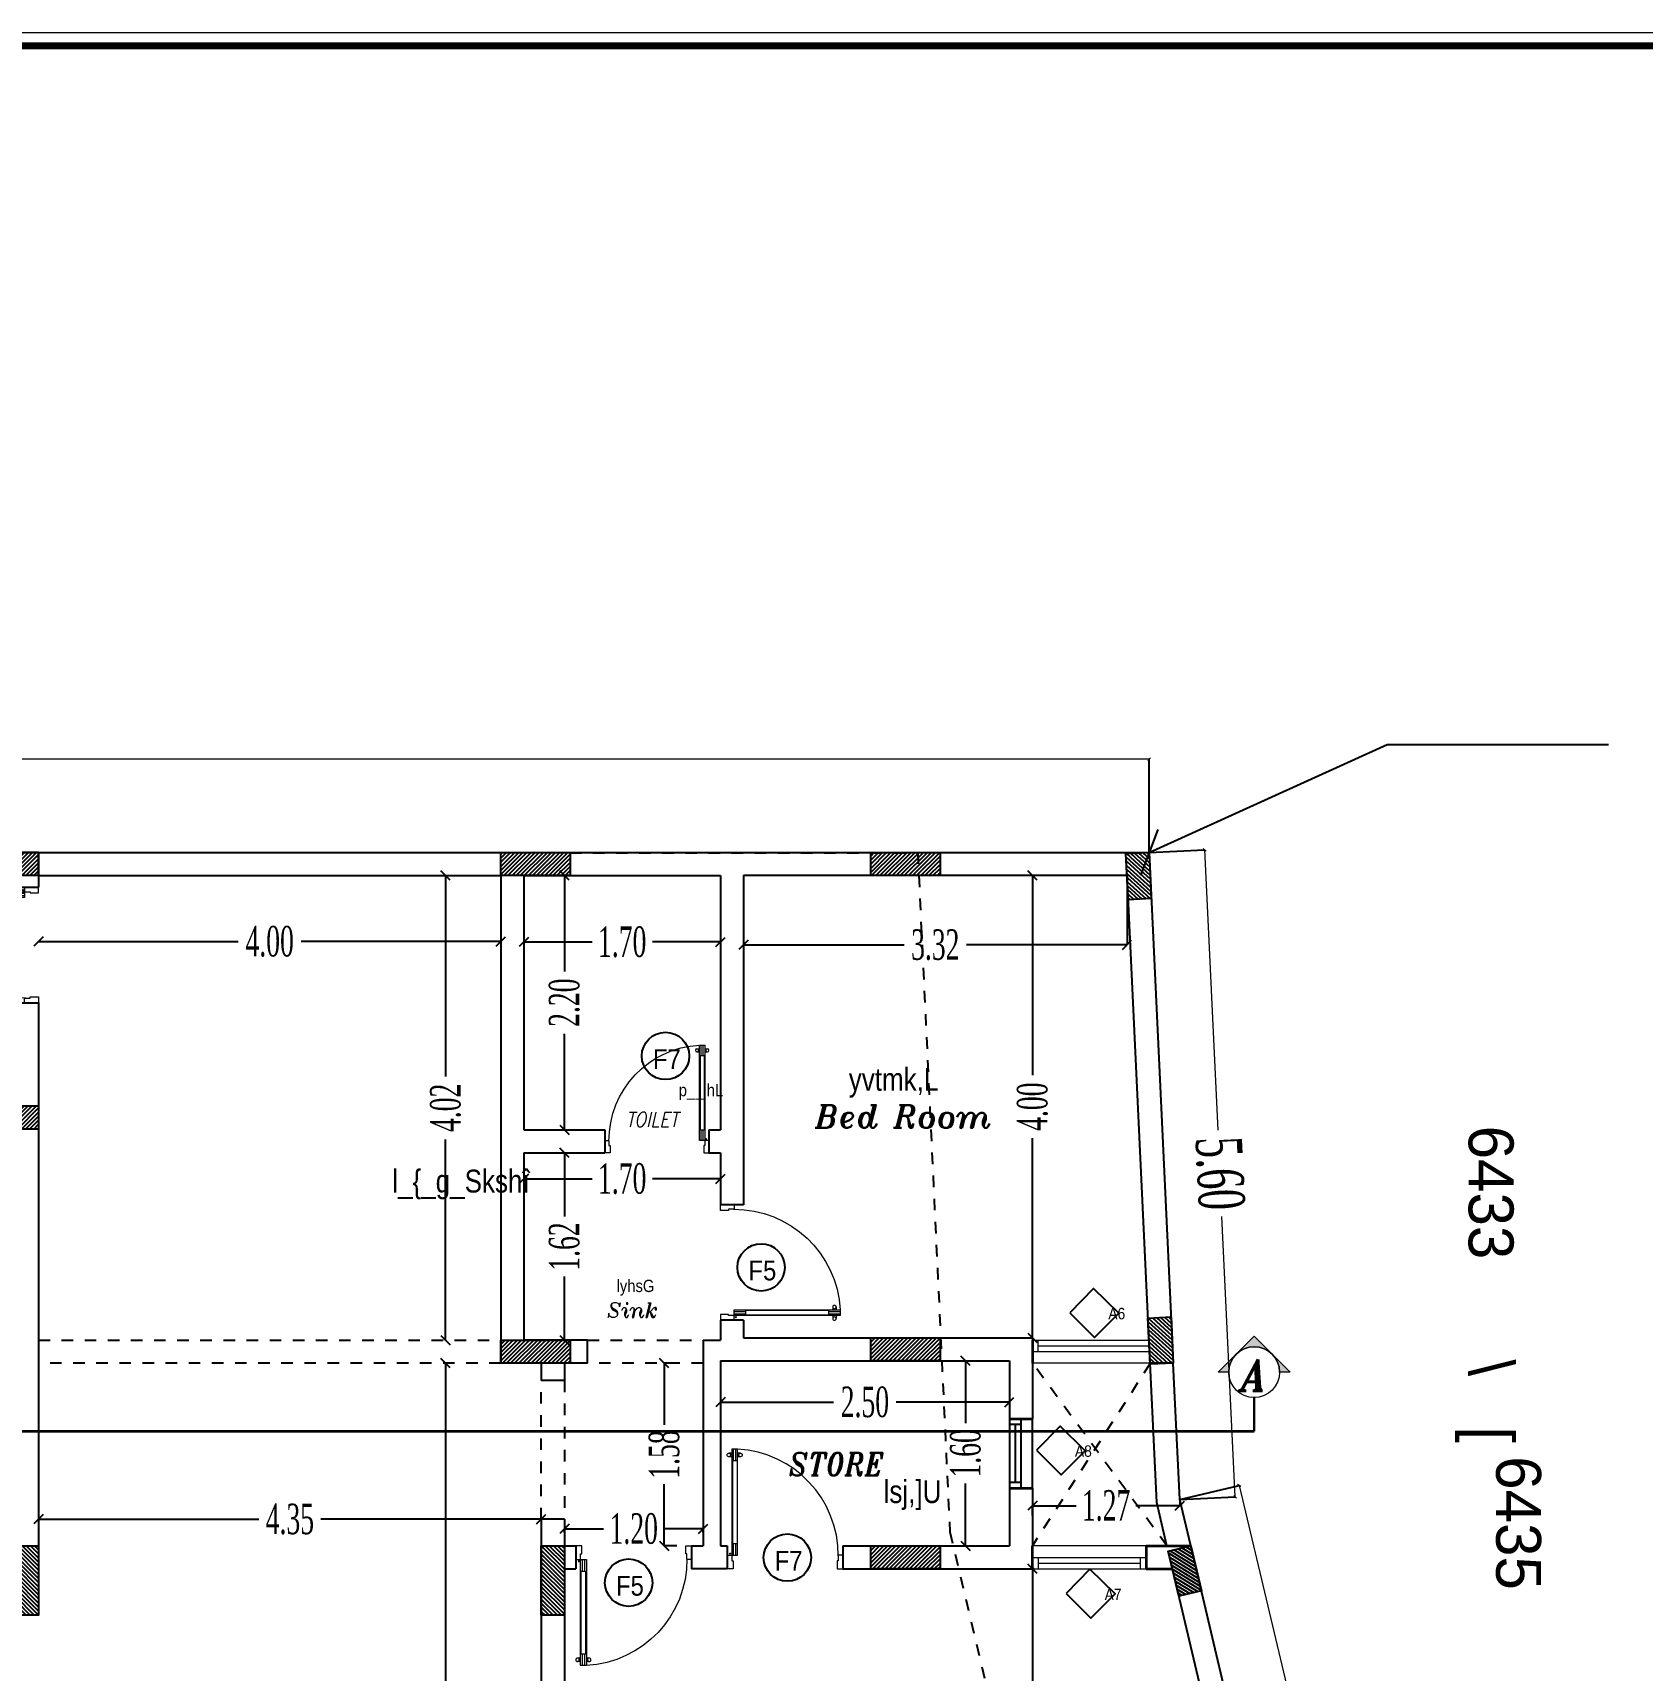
# Model space of a CAD drawing. Header units: metres. Extents: x -434 to 683, y -422 to -228.
# Drawn here: x 64.72 to 78.65, y -294.22 to -280.05 of the extents above; entities that cross this region are included whole.
import ezdxf
from ezdxf.enums import TextEntityAlignment as Align

# ---------------------------------------------------------------- set-up
doc = ezdxf.new("R2010")
doc.units = ezdxf.units.M
doc.header["$MEASUREMENT"] = 0
doc.header["$PDMODE"] = 34
for name, pattern in [('CENTERX2', [101.6, 63.5, -12.7, 12.7, -12.7]), ('DASHDOT', [1, 0.5, -0.25, 0, -0.25]), ('DD', [0.2, 0.1, -0.1])]:
    doc.linetypes.add(name, pattern=pattern)
for name, color, linetype, lineweight in [('A-DOOR-FRAM', 31, 'Continuous', 25), ('Dimn Out', 6, 'Continuous', 9), ('door', 114, 'Continuous', 13), ('frame', 12, 'Continuous', 9), ('tex', 6, 'Continuous', 9), ('walls', 7, 'Continuous', 35), ('Windows', 5, 'Continuous', 15)]:
    doc.layers.add(name, color=color, linetype=linetype, lineweight=lineweight)
for name, color, linetype in [('Boundry Wall', 14, 'Continuous'), ('Columns', 41, 'Continuous'), ('Dim-inside', 1, 'Continuous'), ('Hand Rail', 42, 'Continuous'), ('LOGO', 7, 'Continuous'), ('Section Line', 4, 'Continuous'), ('Section-Line', 4, 'CENTERX2'), ('Text Title', 3, 'Continuous'), ('TXT', 1, 'Continuous'), ('Viod', 10, 'Continuous'), ('WALL', 7, 'Continuous'), ('window', 5, 'Continuous')]:
    doc.layers.add(name, color=color, linetype=linetype)
doc.styles.add('ITALICT', font='ITALICT.shx', dxfattribs={"height": 0.3})
doc.styles.add('MP', font='xarb.shx', dxfattribs={"height": 200})
doc.styles.add('MUTLAQ - TEXT', font='ashraf.shx', dxfattribs={"height": 0.2})
doc.styles.add('NAMES', font='xarb.shx', dxfattribs={"width": 0.9, "height": 0.2})
doc.styles.add('Q', font='italict.shx', dxfattribs={"height": 0.18})
doc.styles.add('UTMAN', font='romantic.ttf', dxfattribs={"width": 0.6})
doc.styles.add('XARB', font='xarb.shx')
doc.dimstyles.new('kamal 1', dxfattribs={"dimscale": 0.8, "dimtxt": 0.33, "dimasz": 0.1, "dimexe": 0, "dimexo": 0, "dimgap": 0.09, "dimtad": 0, "dimzin": 0, "dimdsep": 46, "dimtxsty": 'UTMAN', "dimblk": 'OBLIQUE', "dimcen": 0.09, "dimclrd": 252, "dimclre": 8, "dimclrt": 7, "dimadec": 0, "dimazin": 0, "dimtfac": 1, "dimtix": 1, "dimtofl": 0, "dimtmove": 1, "dimatfit": 3, "dimldrblk": 'OBLIQUE', "dimfxl": 1, "dimtolj": 1, "dimtzin": 0, "dimlwd": -1, "dimarcsym": 0})
doc.dimstyles.new('SD-12.5', dxfattribs={"dimtxt": 0.125, "dimasz": 0.125, "dimexe": 0.075, "dimexo": 0.025, "dimgap": 0.01, "dimtad": 1, "dimdec": 3, "dimlfac": 4, "dimzin": 0, "dimdsep": 46, "dimtxsty": 'MUTLAQ - TEXT', "dimblk1": 'OBLIQUE', "dimblk2": 'OBLIQUE', "dimsah": 1, "dimcen": -0.125, "dimdle": 0.075, "dimclrd": 8, "dimclre": 8, "dimclrt": 1, "dimadec": 0, "dimazin": 0, "dimtfac": 1, "dimtdec": 3, "dimtofl": 0, "dimtmove": 2, "dimatfit": 3, "dimldrblk": 'OBLIQUE', "dimfxl": 1, "dimtolj": 1, "dimtzin": 0, "dimarcsym": 0})
doc.dimstyles.new('UTMAN 77', dxfattribs={"dimscale": 0.8, "dimtxt": 0.1, "dimasz": 0.1, "dimexe": 0, "dimexo": 0, "dimgap": 0.09, "dimtad": 0, "dimzin": 0, "dimdsep": 46, "dimtxsty": 'UTMAN', "dimblk": 'OBLIQUE', "dimcen": 0.09, "dimclrd": 252, "dimclre": 8, "dimclrt": 7, "dimadec": 0, "dimazin": 0, "dimtfac": 1, "dimtix": 1, "dimtofl": 0, "dimtmove": 1, "dimatfit": 3, "dimldrblk": 'OBLIQUE', "dimfxl": 0.18, "dimtolj": 1, "dimtzin": 0, "dimlwd": -1, "dimarcsym": 0})

# ---------------------------------------------------------------- blocks, each defined once
blk = doc.blocks.new('door-1m-wall-15')
at = {"layer": 'door', "color": 211}
for p, q in [((-0.115, 1.003), (-0.092, 1.003)), ((-0.036, 1.003), (-0.014, 1.003)), ((-0.114, 0.973), (-0.092, 0.973)), ((-0.085, 0.938), (-0.085, 0.22)), ((-0.045, 0.938), (-0.045, 0.22)), ((-0.036, 0.973), (-0.014, 0.973)), ((-0.04, 0.22), (-0.09, 0.22)), ((-0.075, 0.12), (-0.075, 0.22)), ((-0.055, 0.12), (-0.055, 0.22))]:
    blk.add_line(p, q, dxfattribs=at)
at = {"layer": 'door'}
for p, q in [((-0.09, 1.038), (-0.04, 1.038)), ((-0.09, 0.12), (-0.09, 1.038)), ((-0.075, 0.938), (-0.075, 1.038)), ((-0.055, 0.938), (-0.055, 1.038)), ((-0.04, 1.038), (-0.04, 0.12)), ((-0.09, 0.938), (-0.04, 0.938)), ((-1.002, 0.01), (-1.002, 0.12)), ((-1.002, 0.12), (-0.962, 0.12)), ((-1.002, 0), (-1.002, 0.01)), ((-0.952, 0), (-1.002, 0)), ((-0.962, 0.115), (-0.962, 0.07)), ((-0.962, 0.07), (-0.952, 0.07)), ((-0.952, 0.07), (-0.952, 0)), ((-0.04, 0.12), (-0.09, 0.12)), ((-0.04, 0.07), (-0.05, 0.07)), ((-0.05, 0.07), (-0.05, 0)), ((-0.05, 0), (0, 0)), ((0, 0.12), (-0.04, 0.12)), ((-0.04, 0.12), (-0.04, 0.07)), ((0, 0), (0, 0.12))]:
    blk.add_line(p, q, dxfattribs=at)
at = {"layer": 'door', "extrusion": (0, 0, -1)}
for centre, major_axis, ratio, start_param, end_param in [((-0.04, 0.118), (-0.858, 0.338), 0.999989, -0.380468, 1.141397), ((-0.026, 0.133), (-0.00347, 0.00347), 1, 4.712389, 10.995574)]:
    blk.add_ellipse(centre, major_axis=major_axis, ratio=ratio, start_param=start_param, end_param=end_param, dxfattribs=at)
at = {"layer": 'door', "color": 211, "extrusion": (0, 0, -1)}
for centre, major_axis, start_param, end_param in [((-0.115, 0.988), (0.0106, 0.0106), 3.141593, 9.424778), ((-0.014, 0.988), (-0.0106, 0.0106), 4.712389, 10.995574)]:
    blk.add_ellipse(centre, major_axis=major_axis, ratio=1, start_param=start_param, end_param=end_param, dxfattribs=at)
blk = doc.blocks.new('_OBLIQUE')
at = {"color": 0, "linetype": 'ByBlock'}
blk.add_line((-0.5, -0.5), (0.5, 0.5), dxfattribs=at)
blk = doc.blocks.new('*D65')
at = {"layer": 'DEFPOINTS', "color": 0, "transparency": 16777216}
for p in [(70.874, -287.348), (74.192, -287.348), (74.192, -287.948)]:
    blk.add_point(p, dxfattribs=at)
at = {"layer": 'Dim-inside', "color": 8, "lineweight": -2, "transparency": 16777216}
for p, q in [((70.874, -287.348), (70.874, -287.948)), ((74.192, -287.348), (74.192, -287.948))]:
    blk.add_line(p, q, dxfattribs=at)
at = {"layer": 'Dim-inside', "color": 252, "transparency": 16777216}
for p, q in [((70.874, -287.948), (72.264, -287.948)), ((74.192, -287.948), (72.802, -287.948))]:
    blk.add_line(p, q, dxfattribs=at)
at = {"layer": 'Dim-inside', "color": 252, "transparency": 16777216, "xscale": 0.08000000000000002, "yscale": 0.08000000000000002, "zscale": 0.08000000000000002, "rotation": 180}
blk.add_blockref('_OBLIQUE', (70.874, -287.948), dxfattribs=at)
at = {"layer": 'Dim-inside', "color": 252, "transparency": 16777216, "xscale": 0.08000000000000002, "yscale": 0.08000000000000002, "zscale": 0.08000000000000002}
blk.add_blockref('_OBLIQUE', (74.192, -287.948), dxfattribs=at)
at = {"layer": 'Dim-inside', "color": 7, "transparency": 16777216, "insert": (72.533, -287.948), "char_height": 0.264, "attachment_point": 5, "style": 'UTMAN'}
blk.add_mtext('\\A1;3.32', dxfattribs=at)
blk = doc.blocks.new('*D66')
at = {"layer": 'DEFPOINTS', "color": 0, "transparency": 16777216}
for p in [(73.374, -287.348), (73.374, -287.348), (73.374, -291.348)]:
    blk.add_point(p, dxfattribs=at)
at = {"layer": 'Dim-inside', "color": 252, "transparency": 16777216}
for p, q in [((73.374, -287.348), (73.374, -289.076)), ((73.374, -291.348), (73.374, -289.621))]:
    blk.add_line(p, q, dxfattribs=at)
at = {"layer": 'Dim-inside', "color": 252, "transparency": 16777216, "xscale": 0.08000000000000002, "yscale": 0.08000000000000002, "zscale": 0.08000000000000002}
for p, rotation in [((73.374, -287.348), 90), ((73.374, -291.348), 270)]:
    blk.add_blockref('_OBLIQUE', p, dxfattribs=dict(at, rotation=rotation))
at = {"layer": 'Dim-inside', "color": 7, "transparency": 16777216, "insert": (73.374, -289.348), "char_height": 0.264, "attachment_point": 5, "rotation": 90, "style": 'UTMAN'}
blk.add_mtext('\\A1;4.00', dxfattribs=at)
blk = doc.blocks.new('*D40')
at = {"layer": 'DEFPOINTS', "color": 0, "transparency": 16777216}
for p in [(70.674, -291.905), (70.674, -291.913), (73.174, -291.913)]:
    blk.add_point(p, dxfattribs=at)
at = {"layer": 'Dim-inside', "color": 8, "lineweight": -2, "transparency": 16777216}
for p, q in [((70.674, -291.913), (70.674, -291.905)), ((73.174, -291.913), (73.174, -291.905))]:
    blk.add_line(p, q, dxfattribs=at)
at = {"layer": 'Dim-inside', "color": 252, "transparency": 16777216}
for p, q in [((70.674, -291.905), (71.653, -291.905)), ((73.174, -291.905), (72.195, -291.905))]:
    blk.add_line(p, q, dxfattribs=at)
at = {"layer": 'Dim-inside', "color": 252, "transparency": 16777216, "xscale": 0.08000000000000002, "yscale": 0.08000000000000002, "zscale": 0.08000000000000002, "rotation": 180}
blk.add_blockref('_OBLIQUE', (70.674, -291.905), dxfattribs=at)
at = {"layer": 'Dim-inside', "color": 252, "transparency": 16777216, "xscale": 0.08000000000000002, "yscale": 0.08000000000000002, "zscale": 0.08000000000000002}
blk.add_blockref('_OBLIQUE', (73.174, -291.905), dxfattribs=at)
at = {"layer": 'Dim-inside', "color": 7, "transparency": 16777216, "insert": (71.924, -291.905), "char_height": 0.264, "attachment_point": 5, "style": 'UTMAN'}
blk.add_mtext('\\A1;2.50', dxfattribs=at)
blk = doc.blocks.new('*D67')
at = {"layer": 'DEFPOINTS', "color": 0, "transparency": 16777216}
for p in [(72.795, -291.548), (72.795, -293.148), (72.795, -293.148)]:
    blk.add_point(p, dxfattribs=at)
at = {"layer": 'Dim-inside', "color": 252, "transparency": 16777216}
for p, q in [((72.795, -291.548), (72.795, -292.087)), ((72.795, -293.148), (72.795, -292.61))]:
    blk.add_line(p, q, dxfattribs=at)
at = {"layer": 'Dim-inside', "color": 252, "transparency": 16777216, "xscale": 0.08000000000000002, "yscale": 0.08000000000000002, "zscale": 0.08000000000000002}
for p, rotation in [((72.795, -291.548), 90), ((72.795, -293.148), 270)]:
    blk.add_blockref('_OBLIQUE', p, dxfattribs=dict(at, rotation=rotation))
at = {"layer": 'Dim-inside', "color": 7, "transparency": 16777216, "insert": (72.795, -292.348), "char_height": 0.264, "attachment_point": 5, "rotation": 90, "style": 'UTMAN'}
blk.add_mtext('\\A1;1.60', dxfattribs=at)
blk = doc.blocks.new('*D46')
at = {"layer": 'DEFPOINTS', "color": 0, "transparency": 16777216}
for p in [(73.389, -293.348), (73.374, -299.138), (73.881, -299.138)]:
    blk.add_point(p, dxfattribs=at)
at = {"layer": 'Dim-inside', "color": 8, "lineweight": -2, "transparency": 16777216}
for p, q in [((73.389, -293.348), (73.374, -293.348)), ((73.881, -299.138), (73.374, -299.138))]:
    blk.add_line(p, q, dxfattribs=at)
at = {"layer": 'Dim-inside', "color": 252, "transparency": 16777216}
for p, q in [((73.374, -293.348), (73.374, -295.974)), ((73.374, -299.138), (73.374, -296.512))]:
    blk.add_line(p, q, dxfattribs=at)
at = {"layer": 'Dim-inside', "color": 252, "transparency": 16777216, "xscale": 0.08000000000000002, "yscale": 0.08000000000000002, "zscale": 0.08000000000000002}
for p, rotation in [((73.374, -293.348), 90), ((73.374, -299.138), 270)]:
    blk.add_blockref('_OBLIQUE', p, dxfattribs=dict(at, rotation=rotation))
at = {"layer": 'Dim-inside', "color": 7, "transparency": 16777216, "insert": (73.374, -296.243), "char_height": 0.264, "attachment_point": 5, "rotation": 90, "style": 'UTMAN'}
blk.add_mtext('\\A1;5.79', dxfattribs=at)
blk = doc.blocks.new('*D68')
at = {"layer": 'DEFPOINTS', "color": 0, "transparency": 16777216}
for p in [(68.974, -287.87), (68.974, -287.923), (70.674, -287.87)]:
    blk.add_point(p, dxfattribs=at)
at = {"layer": 'Dim-inside', "color": 8, "lineweight": -2, "transparency": 16777216}
for p, q in [((68.974, -287.87), (68.974, -287.923)), ((70.674, -287.87), (70.674, -287.923))]:
    blk.add_line(p, q, dxfattribs=at)
at = {"layer": 'Dim-inside', "color": 252, "transparency": 16777216}
for p, q in [((68.974, -287.923), (69.563, -287.923)), ((70.674, -287.923), (70.085, -287.923))]:
    blk.add_line(p, q, dxfattribs=at)
at = {"layer": 'Dim-inside', "color": 252, "transparency": 16777216, "xscale": 0.08000000000000002, "yscale": 0.08000000000000002, "zscale": 0.08000000000000002, "rotation": 180}
blk.add_blockref('_OBLIQUE', (68.974, -287.923), dxfattribs=at)
at = {"layer": 'Dim-inside', "color": 252, "transparency": 16777216, "xscale": 0.08000000000000002, "yscale": 0.08000000000000002, "zscale": 0.08000000000000002}
blk.add_blockref('_OBLIQUE', (70.674, -287.923), dxfattribs=at)
at = {"layer": 'Dim-inside', "color": 7, "transparency": 16777216, "insert": (69.824, -287.923), "char_height": 0.264, "attachment_point": 5, "style": 'UTMAN'}
blk.add_mtext('\\A1;1.70', dxfattribs=at)
blk = doc.blocks.new('*D69')
at = {"layer": 'DEFPOINTS', "color": 0, "transparency": 16777216}
for p in [(69.324, -287.348), (69.324, -287.348), (69.324, -289.548)]:
    blk.add_point(p, dxfattribs=at)
at = {"layer": 'Dim-inside', "color": 252, "transparency": 16777216}
for p, q in [((69.324, -287.348), (69.324, -288.178)), ((69.324, -289.548), (69.324, -288.719))]:
    blk.add_line(p, q, dxfattribs=at)
at = {"layer": 'Dim-inside', "color": 252, "transparency": 16777216, "xscale": 0.08000000000000002, "yscale": 0.08000000000000002, "zscale": 0.08000000000000002}
for p, rotation in [((69.324, -287.348), 90), ((69.324, -289.548), 270)]:
    blk.add_blockref('_OBLIQUE', p, dxfattribs=dict(at, rotation=rotation))
at = {"layer": 'Dim-inside', "color": 7, "transparency": 16777216, "insert": (69.324, -288.448), "char_height": 0.264, "attachment_point": 5, "rotation": 90, "style": 'UTMAN'}
blk.add_mtext('\\A1;2.20', dxfattribs=at)
blk = doc.blocks.new('*D70')
at = {"layer": 'DEFPOINTS', "color": 0, "transparency": 16777216}
for p in [(69.324, -289.748), (69.324, -291.368), (69.324, -291.368)]:
    blk.add_point(p, dxfattribs=at)
at = {"layer": 'Dim-inside', "color": 252, "transparency": 16777216}
for p, q in [((69.324, -289.748), (69.324, -290.297)), ((69.324, -291.368), (69.324, -290.819))]:
    blk.add_line(p, q, dxfattribs=at)
at = {"layer": 'Dim-inside', "color": 252, "transparency": 16777216, "xscale": 0.08000000000000002, "yscale": 0.08000000000000002, "zscale": 0.08000000000000002}
for p, rotation in [((69.324, -289.748), 90), ((69.324, -291.368), 270)]:
    blk.add_blockref('_OBLIQUE', p, dxfattribs=dict(at, rotation=rotation))
at = {"layer": 'Dim-inside', "color": 7, "transparency": 16777216, "insert": (69.324, -290.558), "char_height": 0.264, "attachment_point": 5, "rotation": 90, "style": 'UTMAN'}
blk.add_mtext('\\A1;1.62', dxfattribs=at)
blk = doc.blocks.new('*D71')
at = {"layer": 'DEFPOINTS', "color": 0, "transparency": 16777216}
for p in [(68.974, -289.972), (68.974, -289.972), (70.674, -289.972)]:
    blk.add_point(p, dxfattribs=at)
at = {"layer": 'Dim-inside', "color": 252, "transparency": 16777216}
for p, q in [((68.974, -289.972), (69.563, -289.972)), ((70.674, -289.972), (70.085, -289.972))]:
    blk.add_line(p, q, dxfattribs=at)
at = {"layer": 'Dim-inside', "color": 252, "transparency": 16777216, "xscale": 0.08000000000000002, "yscale": 0.08000000000000002, "zscale": 0.08000000000000002, "rotation": 180}
blk.add_blockref('_OBLIQUE', (68.974, -289.972), dxfattribs=at)
at = {"layer": 'Dim-inside', "color": 252, "transparency": 16777216, "xscale": 0.08000000000000002, "yscale": 0.08000000000000002, "zscale": 0.08000000000000002}
blk.add_blockref('_OBLIQUE', (70.674, -289.972), dxfattribs=at)
at = {"layer": 'Dim-inside', "color": 7, "transparency": 16777216, "insert": (69.824, -289.972), "char_height": 0.264, "attachment_point": 5, "style": 'UTMAN'}
blk.add_mtext('\\A1;1.70', dxfattribs=at)
blk = doc.blocks.new('*D72')
at = {"layer": 'DEFPOINTS', "color": 0, "transparency": 16777216}
for p in [(69.324, -293.033), (70.524, -293.001), (70.524, -293.033)]:
    blk.add_point(p, dxfattribs=at)
at = {"layer": 'Dim-inside', "color": 8, "lineweight": -2, "transparency": 16777216}
for p, q in [((69.324, -293.033), (69.324, -293.001)), ((70.524, -293.033), (70.524, -293.001))]:
    blk.add_line(p, q, dxfattribs=at)
at = {"layer": 'Dim-inside', "color": 252, "transparency": 16777216}
for p, q in [((69.324, -293.001), (69.663, -293.001)), ((70.524, -293.001), (70.185, -293.001))]:
    blk.add_line(p, q, dxfattribs=at)
at = {"layer": 'Dim-inside', "color": 252, "transparency": 16777216, "xscale": 0.08000000000000002, "yscale": 0.08000000000000002, "zscale": 0.08000000000000002, "rotation": 180}
blk.add_blockref('_OBLIQUE', (69.324, -293.001), dxfattribs=at)
at = {"layer": 'Dim-inside', "color": 252, "transparency": 16777216, "xscale": 0.08000000000000002, "yscale": 0.08000000000000002, "zscale": 0.08000000000000002}
blk.add_blockref('_OBLIQUE', (70.524, -293.001), dxfattribs=at)
at = {"layer": 'Dim-inside', "color": 7, "transparency": 16777216, "insert": (69.924, -293.001), "char_height": 0.264, "attachment_point": 5, "style": 'UTMAN'}
blk.add_mtext('\\A1;1.20', dxfattribs=at)
blk = doc.blocks.new('*D41')
at = {"layer": 'DEFPOINTS', "color": 0, "transparency": 16777216}
for p in [(70.188, -291.568), (70.296, -291.568), (70.296, -293.148)]:
    blk.add_point(p, dxfattribs=at)
at = {"layer": 'Dim-inside', "color": 8, "lineweight": -2, "transparency": 16777216}
for p, q in [((70.296, -291.568), (70.188, -291.568)), ((70.296, -293.148), (70.188, -293.148))]:
    blk.add_line(p, q, dxfattribs=at)
at = {"layer": 'Dim-inside', "color": 252, "transparency": 16777216}
for p, q in [((70.188, -291.568), (70.188, -292.101)), ((70.188, -293.148), (70.188, -292.616))]:
    blk.add_line(p, q, dxfattribs=at)
at = {"layer": 'Dim-inside', "color": 252, "transparency": 16777216, "xscale": 0.08000000000000002, "yscale": 0.08000000000000002, "zscale": 0.08000000000000002}
for p, rotation in [((70.188, -291.568), 90), ((70.188, -293.148), 270)]:
    blk.add_blockref('_OBLIQUE', p, dxfattribs=dict(at, rotation=rotation))
at = {"layer": 'Dim-inside', "color": 7, "transparency": 16777216, "insert": (70.188, -292.358), "char_height": 0.264, "attachment_point": 5, "rotation": 90, "style": 'UTMAN'}
blk.add_mtext('\\A1;1.58', dxfattribs=at)
blk = doc.blocks.new('*D73')
at = {"layer": 'DEFPOINTS', "color": 0, "transparency": 16777216}
for p in [(68.296, -287.348), (68.296, -291.368), (68.296, -291.368)]:
    blk.add_point(p, dxfattribs=at)
at = {"layer": 'Dim-inside', "color": 252, "transparency": 16777216}
for p, q in [((68.296, -287.348), (68.296, -289.086)), ((68.296, -291.368), (68.296, -289.631))]:
    blk.add_line(p, q, dxfattribs=at)
at = {"layer": 'Dim-inside', "color": 252, "transparency": 16777216, "xscale": 0.08000000000000002, "yscale": 0.08000000000000002, "zscale": 0.08000000000000002}
for p, rotation in [((68.296, -287.348), 90), ((68.296, -291.368), 270)]:
    blk.add_blockref('_OBLIQUE', p, dxfattribs=dict(at, rotation=rotation))
at = {"layer": 'Dim-inside', "color": 7, "transparency": 16777216, "insert": (68.296, -289.358), "char_height": 0.264, "attachment_point": 5, "rotation": 90, "style": 'UTMAN'}
blk.add_mtext('\\A1;4.02', dxfattribs=at)
blk = doc.blocks.new('*D74')
at = {"layer": 'DEFPOINTS', "color": 0, "transparency": 16777216}
for p in [(64.774, -287.919), (68.774, -287.919), (68.774, -287.919)]:
    blk.add_point(p, dxfattribs=at)
at = {"layer": 'Dim-inside', "color": 252, "transparency": 16777216}
for p, q in [((64.774, -287.919), (66.501, -287.919)), ((68.774, -287.919), (67.047, -287.919))]:
    blk.add_line(p, q, dxfattribs=at)
at = {"layer": 'Dim-inside', "color": 252, "transparency": 16777216, "xscale": 0.08000000000000002, "yscale": 0.08000000000000002, "zscale": 0.08000000000000002, "rotation": 180}
blk.add_blockref('_OBLIQUE', (64.774, -287.919), dxfattribs=at)
at = {"layer": 'Dim-inside', "color": 252, "transparency": 16777216, "xscale": 0.08000000000000002, "yscale": 0.08000000000000002, "zscale": 0.08000000000000002}
blk.add_blockref('_OBLIQUE', (68.774, -287.919), dxfattribs=at)
at = {"layer": 'Dim-inside', "color": 7, "transparency": 16777216, "insert": (66.774, -287.919), "char_height": 0.264, "attachment_point": 5, "style": 'UTMAN'}
blk.add_mtext('\\A1;4.00', dxfattribs=at)
blk = doc.blocks.new('*D75')
at = {"layer": 'DEFPOINTS', "color": 0, "transparency": 16777216}
for p in [(68.305, -291.568), (68.296, -297.936), (68.977, -297.936)]:
    blk.add_point(p, dxfattribs=at)
at = {"layer": 'Dim-inside', "color": 8, "lineweight": -2, "transparency": 16777216}
for p, q in [((68.305, -291.568), (68.296, -291.568)), ((68.977, -297.936), (68.296, -297.936))]:
    blk.add_line(p, q, dxfattribs=at)
at = {"layer": 'Dim-inside', "color": 252, "transparency": 16777216}
for p, q in [((68.296, -291.568), (68.296, -294.485)), ((68.296, -297.936), (68.296, -295.019))]:
    blk.add_line(p, q, dxfattribs=at)
at = {"layer": 'Dim-inside', "color": 252, "transparency": 16777216, "xscale": 0.08000000000000002, "yscale": 0.08000000000000002, "zscale": 0.08000000000000002}
for p, rotation in [((68.296, -291.568), 90), ((68.296, -297.936), 270)]:
    blk.add_blockref('_OBLIQUE', p, dxfattribs=dict(at, rotation=rotation))
at = {"layer": 'Dim-inside', "color": 7, "transparency": 16777216, "insert": (68.296, -294.752), "char_height": 0.264, "attachment_point": 5, "rotation": 90, "style": 'UTMAN'}
blk.add_mtext('\\A1;6.37', dxfattribs=at)
blk = doc.blocks.new('*D76')
at = {"layer": 'DEFPOINTS', "color": 0, "transparency": 16777216}
for p in [(64.774, -292.918), (64.774, -292.918), (69.124, -292.918)]:
    blk.add_point(p, dxfattribs=at)
at = {"layer": 'Dim-inside', "color": 252, "transparency": 16777216}
for p, q in [((64.774, -292.918), (66.68, -292.918)), ((69.124, -292.918), (67.217, -292.918))]:
    blk.add_line(p, q, dxfattribs=at)
at = {"layer": 'Dim-inside', "color": 252, "transparency": 16777216, "xscale": 0.08000000000000002, "yscale": 0.08000000000000002, "zscale": 0.08000000000000002, "rotation": 180}
blk.add_blockref('_OBLIQUE', (64.774, -292.918), dxfattribs=at)
at = {"layer": 'Dim-inside', "color": 252, "transparency": 16777216, "xscale": 0.08000000000000002, "yscale": 0.08000000000000002, "zscale": 0.08000000000000002}
blk.add_blockref('_OBLIQUE', (69.124, -292.918), dxfattribs=at)
at = {"layer": 'Dim-inside', "color": 7, "transparency": 16777216, "insert": (66.949, -292.918), "char_height": 0.264, "attachment_point": 5, "style": 'UTMAN'}
blk.add_mtext('\\A1;4.35', dxfattribs=at)
blk = doc.blocks.new('win11')
at = {"layer": 'walls', "ltscale": 1.2}
for p, q in [((-0.55, 0.05), (-0.55, -0.15)), ((0.05, 0.05), (0.05, -0.15))]:
    blk.add_line(p, q, dxfattribs=at)
at = {"layer": 'window', "color": 5, "linetype": 'Continuous'}
for p, q in [((-0.55, 0.05), (0.05, 0.05)), ((-0.5, -0.05), (-0.5, 0.05)), ((-0.5, 0), (0, 0)), ((0, 0.05), (0, -0.05)), ((-0.55, -0.05), (0.05, -0.05)), ((0.05, -0.15), (-0.55, -0.15))]:
    blk.add_line(p, q, dxfattribs=at)
blk = doc.blocks.new('A$C7E5B4212')
at = {"layer": 'LOGO', "const_width": 0.05}
blk.add_lwpolyline([(0.832, 0.832), (41.132, 0.832), (41.132, 29.382), (0.832, 29.382)], close=True, dxfattribs=at)
blk = doc.blocks.new('vbnvbnvb')
at = {"layer": 'LOGO', "color": 240, "lineweight": -2}
blk.add_line((47.142, 28.037), (-5.152, 28.037), dxfattribs=at)
at = {"layer": 'LOGO', "xscale": 1.291447376312877, "yscale": 1.291447376312877, "zscale": 1.291447376312877}
blk.add_blockref('A$C7E5B4212', (-6.098, -10.028), dxfattribs=at)
blk = doc.blocks.new('g col')
at = {"layer": 'Columns'}
h = blk.add_hatch(dxfattribs=at)
h.set_pattern_fill('ANSI31', color=1, scale=0.2)
h.set_pattern_definition([(45, (-46.67383, 345.15541), (-0.0176776695, 0.0176776695), [])])
h.paths.add_polyline_path([(0, 0), (0.6, 0), (0.6, -0.2), (0, -0.2)])
at = {"layer": 'Columns', "color": 1}
blk.add_lwpolyline([(0, 0), (0.6, 0), (0.6, -0.2), (0, -0.2)], close=True, dxfattribs=at)
blk = doc.blocks.new('g col1')
at = {"layer": 'Columns'}
h = blk.add_hatch(dxfattribs=at)
h.set_pattern_fill('ANSI31', color=1, scale=0.2, angle=-87.2931)
h.set_pattern_definition([(317.706895, (342.07294, 62.922289), (0.0168230874, 0.018492802), [])])
h.paths.add_polyline_path([(-0.493, 0), (-0.474, -0.4), (-0.674, -0.409), (-0.693, -0.009)])
h = blk.add_hatch(dxfattribs=at)
h.set_pattern_fill('ANSI31', color=1, scale=0.2, angle=-87.2932)
h.set_pattern_definition([(317.706767, (342.26313, 58.901663), (0.016823129, 0.0184927643), [])])
h.paths.add_polyline_path([(-0.303, -4.02), (-0.284, -4.419), (-0.484, -4.429), (-0.503, -4.029)])
h = blk.add_hatch(dxfattribs=at)
h.set_pattern_fill('ANSI31', color=1, scale=0.2, angle=-76.6755)
h.set_pattern_definition([(328.32447, (324.974092, 118.963755), (0.0131277059, 0.0212758863), [])])
h.paths.add_polyline_path([(-0.133, -6), (-0.041, -6.389), (-0.236, -6.435), (-0.328, -6.046)])
at = {"layer": 'Columns', "color": 1}
for points in [[(-0.493, 0), (-0.474, -0.4), (-0.674, -0.409), (-0.693, -0.009)], [(-0.303, -4.02), (-0.284, -4.419), (-0.484, -4.429), (-0.503, -4.029)], [(-0.133, -6), (-0.041, -6.389), (-0.236, -6.435), (-0.328, -6.046)]]:
    blk.add_lwpolyline(points, close=True, dxfattribs=at)
at = {"layer": 'WALL', "color": 1}
for p in [(-10.702, 0), (-6.102, 0), (-2.902, 0), (-10.702, -2.194), (-6.102, -4.22), (-2.902, -4.2), (-2.902, -6)]:
    blk.add_blockref('g col', p, dxfattribs=at)
at = {"layer": 'WALL', "color": 1, "rotation": 270}
for p in [(-10.102, -6), (-5.552, -6)]:
    blk.add_blockref('g col', p, dxfattribs=at)
blk = doc.blocks.new('*D296')
at = {"layer": 'DEFPOINTS', "color": 0, "transparency": 16777216}
for p in [(74.648, -292.746), (73.374, -292.801), (73.374, -292.886)]:
    blk.add_point(p, dxfattribs=at)
at = {"layer": 'WALL', "color": 8, "lineweight": -2, "transparency": 16777216}
for p, q in [((74.648, -292.746), (74.648, -292.801)), ((73.374, -292.886), (73.374, -292.801))]:
    blk.add_line(p, q, dxfattribs=at)
at = {"layer": 'WALL', "color": 252, "transparency": 16777216}
for p, q in [((73.374, -292.801), (73.753, -292.801)), ((74.648, -292.801), (74.269, -292.801))]:
    blk.add_line(p, q, dxfattribs=at)
at = {"layer": 'WALL', "color": 252, "transparency": 16777216, "xscale": 0.08000000000000002, "yscale": 0.08000000000000002, "zscale": 0.08000000000000002, "rotation": 180}
blk.add_blockref('_OBLIQUE', (73.374, -292.801), dxfattribs=at)
at = {"layer": 'WALL', "color": 252, "transparency": 16777216, "xscale": 0.08000000000000002, "yscale": 0.08000000000000002, "zscale": 0.08000000000000002}
blk.add_blockref('_OBLIQUE', (74.648, -292.801), dxfattribs=at)
at = {"layer": 'WALL', "color": 7, "transparency": 16777216, "insert": (74.011, -292.801), "char_height": 0.264, "attachment_point": 5, "style": 'UTMAN'}
blk.add_mtext('\\A1;1.27', dxfattribs=at)
blk = doc.blocks.new('*D53')
at = {"layer": 'DEFPOINTS', "color": 0, "ltscale": 50, "transparency": 16777216}
for p in [(74.383, -286.342), (44.383, -287.148), (74.383, -287.148)]:
    blk.add_point(p, dxfattribs=at)
at = {"layer": 'Dimn Out', "color": 8, "lineweight": -2, "ltscale": 50, "transparency": 16777216}
for p, q in [((44.383, -287.148), (44.383, -286.342)), ((74.383, -287.148), (74.383, -286.342))]:
    blk.add_line(p, q, dxfattribs=at)
at = {"layer": 'Dimn Out', "color": 252, "ltscale": 50, "transparency": 16777216}
for p, q in [((44.383, -286.342), (58.924, -286.342)), ((74.383, -286.342), (59.842, -286.342))]:
    blk.add_line(p, q, dxfattribs=at)
at = {"layer": 'Dimn Out', "color": 252, "ltscale": 50, "transparency": 16777216, "xscale": 0.024, "yscale": 0.024, "zscale": 0.024, "rotation": 180}
blk.add_blockref('_OBLIQUE', (44.383, -286.342), dxfattribs=at)
at = {"layer": 'Dimn Out', "color": 252, "ltscale": 50, "transparency": 16777216, "xscale": 0.024, "yscale": 0.024, "zscale": 0.024}
blk.add_blockref('_OBLIQUE', (74.383, -286.342), dxfattribs=at)
at = {"layer": 'Dimn Out', "color": 7, "ltscale": 50, "transparency": 16777216, "insert": (59.383, -286.342), "char_height": 0.4, "attachment_point": 5, "style": 'UTMAN'}
blk.add_mtext('\\A1;30.00', dxfattribs=at)
blk = doc.blocks.new('sd12')
at = {"layer": 'Section-Line', "linetype": 'ByBlock', "lineweight": 20, "ltscale": 0.6, "true_color": 0xed1f24}
h = blk.add_hatch(color=240, dxfattribs=at)
edge = h.paths.add_edge_path()
edge.add_line((15.264, 0.513), (15.172, 0.513))
edge.add_line((15.172, 0.513), (15.484, 0.824))
edge.add_line((15.484, 0.824), (15.795, 0.513))
edge.add_line((15.795, 0.513), (15.704, 0.513))
edge.add_arc((15.484, 0.513), 0.22, 0, 180)
at = {"layer": 'Section Line', "linetype": 'DASHDOT', "ltscale": 0.5, "const_width": 0.023}
for points in [[(15.484, 0), (15.484, 0.293)], [(-15.99, 0), (15.484, 0)]]:
    blk.add_lwpolyline(points, dxfattribs=at)
at = {"layer": 'Section-Line', "color": 240, "linetype": 'ByBlock', "lineweight": 20, "ltscale": 0.6, "true_color": 0xed1f24}
blk.add_lwpolyline([(15.264, 0.513), (15.172, 0.513), (15.484, 0.824), (15.795, 0.513), (15.704, 0.513, 1)], format="xyb", close=True, dxfattribs=at)
blk.add_circle((15.484, 0.513), 0.22, dxfattribs=at)
at = {"layer": 'tex', "color": 240, "linetype": 'ByBlock', "true_color": 0xed1f24, "style": 'ITALICT'}
blk.add_text('A', height=0.272, dxfattribs=at).set_placement((15.485, 0.351), align=Align.CENTER)
blk = doc.blocks.new('*D300')
at = {"layer": 'DEFPOINTS', "color": 0, "ltscale": 50, "transparency": 16777216}
for p in [(74.383, -287.148), (74.648, -292.746), (75.128, -292.724)]:
    blk.add_point(p, dxfattribs=at)
at = {"layer": 'Dimn Out', "color": 8, "lineweight": -2, "ltscale": 50, "transparency": 16777216}
for p, q in [((74.383, -287.148), (74.863, -287.126)), ((74.648, -292.746), (75.128, -292.724))]:
    blk.add_line(p, q, dxfattribs=at)
at = {"layer": 'Dimn Out', "color": 252, "ltscale": 50, "transparency": 16777216}
for p, q in [((74.863, -287.126), (74.978, -289.552)), ((75.128, -292.724), (75.013, -290.297))]:
    blk.add_line(p, q, dxfattribs=at)
at = {"layer": 'Dimn Out', "color": 252, "ltscale": 50, "transparency": 16777216, "xscale": 0.024, "yscale": 0.024, "zscale": 0.024}
for p, rotation in [((74.863, -287.126), 92.70676659759043), ((75.128, -292.724), 272.7067665975904)]:
    blk.add_blockref('_OBLIQUE', p, dxfattribs=dict(at, rotation=rotation))
at = {"layer": 'Dimn Out', "color": 7, "ltscale": 50, "transparency": 16777216, "insert": (74.996, -289.925), "char_height": 0.4, "attachment_point": 5, "rotation": 272.7068, "style": 'UTMAN'}
blk.add_mtext('\\A1;5.60', dxfattribs=at)
blk = doc.blocks.new('*D301')
at = {"layer": 'DEFPOINTS', "color": 0, "ltscale": 50, "transparency": 16777216}
for p in [(74.648, -292.746), (76.613, -298.749), (76.098, -298.871)]:
    blk.add_point(p, dxfattribs=at)
at = {"layer": 'Dimn Out', "color": 8, "lineweight": -2, "ltscale": 50, "transparency": 16777216}
for p, q in [((74.648, -292.746), (75.162, -292.625)), ((76.098, -298.871), (76.613, -298.749))]:
    blk.add_line(p, q, dxfattribs=at)
at = {"layer": 'Dimn Out', "color": 252, "ltscale": 50, "transparency": 16777216}
for p, q in [((75.162, -292.625), (75.803, -295.327)), ((76.613, -298.749), (75.973, -296.046))]:
    blk.add_line(p, q, dxfattribs=at)
at = {"layer": 'Dimn Out', "color": 252, "ltscale": 50, "transparency": 16777216, "xscale": 0.024, "yscale": 0.024, "zscale": 0.024}
for p, rotation in [((75.162, -292.625), 103.32447006392), ((76.613, -298.749), 283.3244700639199)]:
    blk.add_blockref('_OBLIQUE', p, dxfattribs=dict(at, rotation=rotation))
at = {"layer": 'Dimn Out', "color": 7, "ltscale": 50, "transparency": 16777216, "insert": (75.888, -295.687), "char_height": 0.4, "attachment_point": 5, "rotation": 283.3245, "style": 'UTMAN'}
blk.add_mtext('\\A1;6.29', dxfattribs=at)

msp = doc.modelspace()

# ---------------------------------------------------------------- linework, layer by layer
at = {"layer": 'A-DOOR-FRAM', "linetype": 'DD'}
for p, q in [((64.774, -291.368), (68.774, -291.368)), ((69.524, -291.368), (70.524, -291.368)), ((68.774, -291.568), (64.774, -291.568)), ((70.524, -291.568), (69.524, -291.568)), ((69.124, -292.918), (69.124, -291.718)), ((69.324, -291.718), (69.324, -292.918))]:
    msp.add_line(p, q, dxfattribs=at)
at = {"layer": 'Boundry Wall', "flags": 128}
for points in [[(74.537, -293.148), (74.449, -292.774), (74.392, -291.568)], [(74.743, -293.148), (74.648, -292.746), (74.592, -291.568)]]:
    msp.add_lwpolyline(points, dxfattribs=at)
at = {"layer": 'Text Title'}
for points in [[(73.698, -291.131), (73.911, -291.345), (74.121, -291.135), (73.902, -290.922)], [(73.408, -292.321), (73.622, -292.535), (73.831, -292.325), (73.613, -292.112)], [(73.666, -293.561), (73.879, -293.774), (74.089, -293.565), (73.87, -293.351)]]:
    msp.add_lwpolyline(points, close=True, dxfattribs=at)
for centre in [(70.199, -288.909), (71.026, -290.739), (71.253, -293.25), (69.88, -293.467)]:
    msp.add_circle(centre, 0.205, dxfattribs=at)
at = {"layer": 'Viod', "linetype": 'DD'}
for p, q in [((74.537, -293.148), (73.374, -291.568)), ((74.392, -291.571), (73.374, -293.148))]:
    msp.add_line(p, q, dxfattribs=at)
for points in [[(72.381, -287.148), (72.381, -287.148), (72.659, -293.027), (73.663, -297.265), (60.074, -299.801), (60.074, -294.548), (56.074, -294.548), (56.074, -298.748), (50.674, -298.748), (50.674, -297.548), (46.977, -297.548), (46.977, -287.15), (54.174, -287.147), (54.174, -289.348), (57.374, -289.348), (57.371, -287.146), (72.377, -287.151)], [(72.381, -287.148), (72.39, -287.348)]]:
    msp.add_lwpolyline(points, dxfattribs=at)
at = {"layer": 'WALL', "color": 0}
for p, q in [((64.774, -287.148), (57.372, -287.148)), ((64.774, -287.348), (64.774, -287.148)), ((64.774, -287.348), (68.774, -287.348)), ((64.774, -287.348), (64.774, -287.448)), ((68.774, -287.348), (68.774, -291.568)), ((68.974, -287.348), (70.674, -287.348)), ((68.974, -287.348), (68.974, -289.548)), ((70.674, -287.348), (70.674, -289.548)), ((70.874, -287.348), (70.874, -290.196)), ((64.574, -287.448), (64.774, -287.448)), ((68.974, -289.548), (69.674, -289.548)), ((70.574, -289.548), (70.674, -289.548)), ((68.974, -289.748), (69.674, -289.748)), ((68.974, -289.748), (68.974, -291.368)), ((70.574, -289.748), (70.674, -289.748)), ((70.674, -289.748), (70.674, -290.196)), ((70.874, -290.196), (70.674, -290.196)), ((70.674, -291.196), (70.674, -291.368)), ((70.874, -291.196), (70.674, -291.196)), ((70.874, -291.196), (70.874, -291.348)), ((70.524, -291.368), (70.674, -291.368)), ((70.524, -291.368), (70.524, -293.148)), ((70.874, -291.348), (73.374, -291.348)), ((73.374, -291.348), (73.374, -292.048)), ((69.124, -291.568), (69.124, -291.718)), ((69.324, -291.568), (69.324, -291.718)), ((70.674, -291.548), (73.174, -291.548)), ((70.674, -291.548), (70.674, -293.148)), ((73.174, -291.548), (73.174, -292.048)), ((73.174, -292.648), (73.174, -293.148)), ((73.374, -292.648), (73.374, -293.348)), ((69.124, -292.918), (69.124, -297.909)), ((69.324, -292.918), (69.324, -293.148)), ((69.324, -293.148), (69.424, -293.148)), ((70.424, -293.148), (70.524, -293.148)), ((70.674, -293.148), (70.733, -293.148)), ((70.733, -293.148), (70.733, -293.348)), ((71.733, -293.148), (73.174, -293.148)), ((69.324, -293.348), (69.424, -293.348)), ((69.324, -293.348), (69.324, -298.302)), ((71.733, -293.348), (73.374, -293.348))]:
    msp.add_line(p, q, dxfattribs=at)
at = {"layer": 'WALL'}
for p, q in [((64.774, -287.148), (74.383, -287.148)), ((74.383, -287.148), (74.592, -291.568)), ((74.192, -287.348), (70.874, -287.348)), ((74.392, -291.568), (74.192, -287.348)), ((64.574, -288.448), (64.774, -288.448)), ((64.774, -288.448), (64.774, -293.748)), ((69.674, -289.548), (69.674, -289.748)), ((70.574, -289.548), (70.574, -289.748)), ((69.524, -291.368), (68.974, -291.368)), ((69.524, -291.568), (69.524, -291.368)), ((69.124, -291.568), (68.774, -291.568)), ((69.524, -291.568), (69.324, -291.568)), ((74.592, -291.568), (74.392, -291.568)), ((69.324, -291.718), (69.124, -291.718)), ((73.174, -292.048), (73.374, -292.048)), ((73.174, -292.648), (73.374, -292.648)), ((69.324, -292.918), (69.124, -292.918)), ((69.424, -293.148), (69.424, -293.348)), ((70.424, -293.148), (70.424, -293.348)), ((71.733, -293.148), (71.733, -293.348)), ((76.098, -298.871), (74.743, -293.148)), ((70.733, -293.348), (70.424, -293.348)), ((75.855, -298.713), (74.585, -293.348)), ((64.774, -293.748), (64.574, -293.748))]:
    msp.add_line(p, q, dxfattribs=at)
at = {"layer": 'walls', "ltscale": 1.2}
for p, q in [((73.374, -291.368), (73.374, -291.568)), ((73.374, -293.348), (73.374, -293.148))]:
    msp.add_line(p, q, dxfattribs=at)
at = {"layer": 'walls'}
for p, q in [((74.358, -293.148), (74.358, -293.348)), ((74.358, -293.148), (74.743, -293.148)), ((74.358, -293.348), (74.585, -293.348))]:
    msp.add_line(p, q, dxfattribs=at)
at = {"layer": 'Windows'}
for p, q in [((73.374, -291.368), (74.382, -291.368)), ((73.374, -291.468), (74.387, -291.468)), ((73.424, -291.468), (73.424, -291.368)), ((73.424, -291.418), (74.385, -291.418)), ((74.392, -291.568), (73.374, -291.568)), ((74.358, -293.148), (73.374, -293.148)), ((73.374, -293.248), (74.358, -293.248)), ((73.424, -293.248), (73.424, -293.348)), ((73.424, -293.298), (74.308, -293.298)), ((74.308, -293.348), (74.308, -293.248)), ((73.374, -293.348), (74.358, -293.348))]:
    msp.add_line(p, q, dxfattribs=at)

# ---------------------------------------------------------------- block references
at = {"layer": 'door'}
for p, xscale, yscale, zscale, rotation in [((64.773, -287.448), 0.9983376051521681, 0.9983376051521681, 0.9983376051521681, 89.99999999999999), ((70.674, -291.196), 0.9982640271733992, 0.9982640271733992, 0.9982640271733992, 270), ((69.424, -293.148), 0.9982640271733992, 0.9982640271733992, 0.9982640271733992, 180)]:
    msp.add_blockref('door-1m-wall-15', p, dxfattribs=dict(at, xscale=xscale, yscale=yscale, zscale=zscale, rotation=rotation))
for p, xscale, yscale, zscale in [((70.574, -289.748), 0.8984825452142674, 0.8984825452142674, 0.8984825452142674), ((70.733, -293.348), -0.9982640271733992, 0.9982640271733992, 0.9982640271733992)]:
    msp.add_blockref('door-1m-wall-15', p, dxfattribs=dict(at, xscale=xscale, yscale=yscale, zscale=zscale))
at = {"layer": 'frame', "color": 0, "xscale": 0.9446196544972835, "yscale": 0.9446196544972835, "zscale": 0.9446196544972835}
msp.add_blockref('vbnvbnvb', (43.044, -306.54), dxfattribs=at)
at = {"layer": 'Section Line'}
msp.add_blockref('sd12', (59.808, -292.158), dxfattribs=at)
at = {"layer": 'WALL', "color": 1}
msp.add_blockref('g col1', (74.876, -287.148), dxfattribs=at)
at = {"layer": 'Windows', "xscale": -1, "rotation": 90}
msp.add_blockref('win11', (73.224, -292.598), dxfattribs=at)

# ---------------------------------------------------------------- texts
at = {"layer": 'Text Title', "style": 'NAMES', "width": 0.9}
for s, p in [('F7', (70.21, -288.937)), ('F5', (71.037, -290.767)), ('F7', (71.264, -293.278)), ('F5', (69.891, -293.495))]:
    msp.add_text(s, height=0.1714, dxfattribs=at).set_placement(p, align=Align.MIDDLE)
for s, p in [('A6', (74.03, -291.188)), ('A8', (73.741, -292.378)), ('A7', (73.998, -293.618))]:
    msp.add_text(s, height=0.0995, dxfattribs=at).set_placement(p)
at = {"layer": 'TXT', "color": 6, "ltscale": 50, "style": 'MP', "width": 0.85}
msp.add_text('yvtmk,L', height=0.198, dxfattribs=at).set_placement((72.172, -289.136), align=Align.MIDDLE)
at = {"layer": 'TXT', "color": 6}
for s, height, style, width, p in [('p__lhL', 0.1065, 'NAMES', 0.9, (70.313, -289.258)), ('STORE', 0.198, 'Q', 0.85, (71.267, -292.541))]:
    msp.add_text(s, height=height, dxfattribs=dict(at, style=style, width=width)).set_placement(p)
for s, height, style, width, p in [('TOILET', 0.1267, 'Q', 0.85, (70.081, -289.458)), ('lyhsG', 0.1065, 'NAMES', 0.9, (69.939, -290.912))]:
    msp.add_text(s, height=height, dxfattribs=dict(at, style=style, width=width)).set_placement(p, align=Align.MIDDLE)
at = {"layer": 'TXT', "color": 6, "style": 'XARB'}
for s, p in [('6433      \\   [', (77.342, -290.885)), ('6435      \\   [ ,', (77.58, -293.89))]:
    msp.add_text(s, height=0.38879, rotation=270, dxfattribs=at).set_placement(p, align=Align.MIDDLE_CENTER)
at = {"layer": 'TXT', "color": 6, "ltscale": 50, "style": 'MP', "width": 0.85}
for s, p in [('l_{_g_Skshî', (67.835, -290.091)), ('lsj,]U', (72.086, -292.778))]:
    msp.add_text(s, height=0.198, dxfattribs=at).set_placement(p)
at = {"layer": 'TXT', "color": 6, "attachment_point": 8, "style": 'Q'}
for s, insert, char_height in [('Bed Room', (72.252, -289.532), 0.198), ('Sink', (69.915, -291.171), 0.1267)]:
    msp.add_mtext(s, dxfattribs=dict(at, insert=insert, char_height=char_height))

# ---------------------------------------------------------------- dimensions: what is measured, and where the dimension line sits
at = {"layer": 'Dim-inside'}
for base, p1, p2, picture, middle in [((68.296, -291.368), (68.296, -287.348), (68.296, -291.368), '*D73', (68.296, -289.358)), ((69.324, -287.348), (69.324, -289.548), (69.324, -287.348), '*D69', (69.324, -288.448)), ((73.374, -287.348), (73.374, -291.348), (73.374, -287.348), '*D66', (73.374, -289.348)), ((69.324, -291.368), (69.324, -289.748), (69.324, -291.368), '*D70', (69.324, -290.558)), ((68.296, -297.936), (68.305, -291.568), (68.977, -297.936), '*D75', (68.296, -294.752)), ((70.188, -291.568), (70.296, -293.148), (70.296, -291.568), '*D41', (70.188, -292.358)), ((72.795, -293.148), (72.795, -291.548), (72.795, -293.148), '*D67', (72.795, -292.348)), ((73.374, -299.138), (73.389, -293.348), (73.881, -299.138), '*D46', (73.374, -296.243))]:
    dim = msp.add_linear_dim(base=base, p1=p1, p2=p2, angle=270, dimstyle='kamal 1', dxfattribs=at)
    dim.commit()
    dim.dimension.update_dxf_attribs({"geometry": picture, "text_midpoint": middle})
for base, p1, p2, picture, middle in [((74.192, -287.948), (70.874, -287.348), (74.192, -287.348), '*D65', (72.533, -287.948)), ((68.774, -287.919), (64.774, -287.919), (68.774, -287.919), '*D74', (66.774, -287.919)), ((68.974, -287.923), (70.674, -287.87), (68.974, -287.87), '*D68', (69.824, -287.923)), ((68.974, -289.972), (70.674, -289.972), (68.974, -289.972), '*D71', (69.824, -289.972)), ((70.674, -291.905), (73.174, -291.913), (70.674, -291.913), '*D40', (71.924, -291.905)), ((64.774, -292.918), (69.124, -292.918), (64.774, -292.918), '*D76', (66.949, -292.918)), ((70.524, -293.001), (69.324, -293.033), (70.524, -293.033), '*D72', (69.924, -293.001))]:
    dim = msp.add_linear_dim(base=base, p1=p1, p2=p2, dimstyle='kamal 1', dxfattribs=at)
    dim.commit()
    dim.dimension.update_dxf_attribs({"geometry": picture, "text_midpoint": middle})
at = {"layer": 'Dimn Out', "color": 6, "ltscale": 50}
dim = msp.add_linear_dim(base=(74.383, -286.342), p1=(44.383, -287.148), p2=(74.383, -287.148), dimstyle='UTMAN 77', override={"dimtxt": 0.5, "dimasz": 0.03}, dxfattribs=at)
dim.commit()
dim.dimension.update_dxf_attribs({"geometry": '*D53', "text_midpoint": (59.383, -286.342)})
for p1, p2, distance, picture, middle in [((74.383, -287.148), (74.648, -292.746), 0.481, '*D300', (74.996, -289.925)), ((74.648, -292.746), (76.098, -298.871), 0.529, '*D301', (75.888, -295.687))]:
    dim = msp.add_aligned_dim(p1=p1, p2=p2, distance=distance, dimstyle='UTMAN 77', override={"dimtxt": 0.5, "dimasz": 0.03}, dxfattribs=at)
    dim.commit()
    dim.dimension.update_dxf_attribs({"geometry": picture, "text_midpoint": middle})
at = {"layer": 'WALL', "color": 1}
dim = msp.add_linear_dim(base=(73.374, -292.801), p1=(74.648, -292.746), p2=(73.374, -292.886), dimstyle='kamal 1', dxfattribs=at)
dim.commit()
dim.dimension.update_dxf_attribs({"geometry": '*D296', "text_midpoint": (74.011, -292.801)})

# ---------------------------------------------------------------- leaders
at = {"layer": 'Hand Rail'}
msp.add_leader([(74.383, -287.148), (76.442, -286.213), (78.357, -286.213)], dimstyle='SD-12.5', override={"dimtxt": 0.2, "dimasz": 0.3, "dimtad": 0, "dimdec": 2, "dimlfac": 1, "dimclrt": 4, "dimtdec": 2, "dimfxl": 0.18, "dimfxlon": 1}, dxfattribs=at)

doc.saveas('drawing.dxf')
